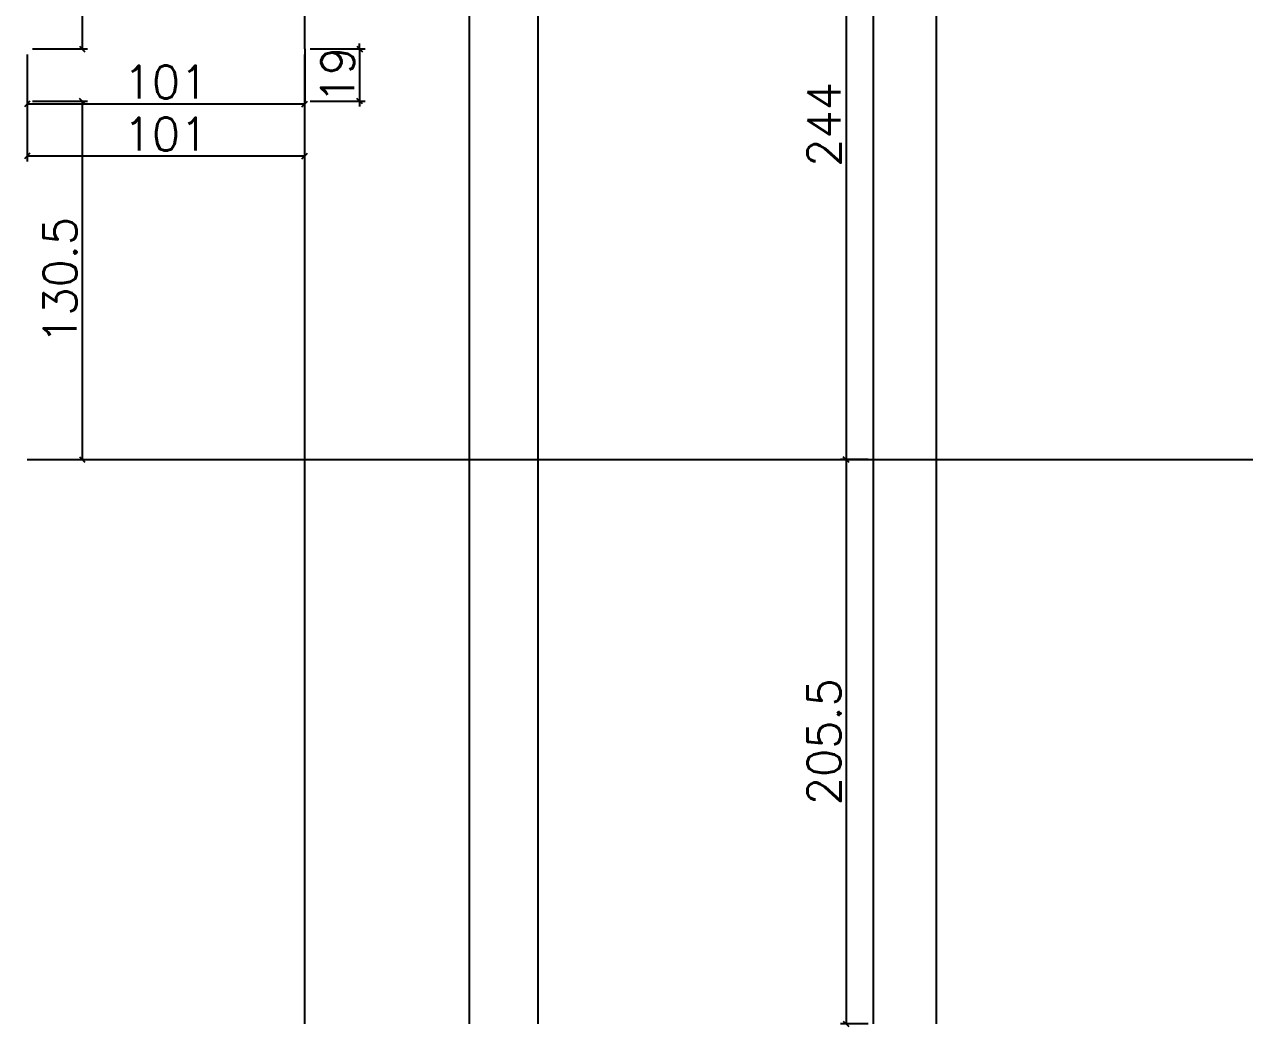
# Model space of a CAD drawing. Extents: x -40810 to 33675, y -2018 to 21213.
# Drawn here: x 13858.9 to 14303, y 15186 to 15551 of the extents above; entities that cross this region are included whole.
import ezdxf

# ---------------------------------------------------------------- set-up
doc = ezdxf.new("R2010")
doc.units = 0
doc.layers.get('0').update_dxf_attribs({"color": 1, "lineweight": 9})
doc.layers.add('P-NOTAS', color=7, linetype='Continuous')
doc.layers.add('Painéis', color=255, linetype='Continuous')
doc.styles.add('Romans', font='romans.shx', dxfattribs={"height": 12})
doc.dimstyles.new('cotas', dxfattribs={"dimtxt": 9, "dimasz": 2, "dimexe": 2, "dimexo": 2, "dimgap": 2, "dimtad": 1, "dimdec": 1, "dimzin": 12, "dimdsep": 46, "dimtxsty": 'Romans', "dimblk": 'OBLIQUE', "dimcen": 9, "dimclrd": 4, "dimclre": 4, "dimclrt": 240, "dimaunit": 1, "dimadec": 8, "dimazin": 3, "dimtfac": 1, "dimtdec": 1, "dimtix": 1, "dimtmove": 0, "dimatfit": 2, "dimldrblk": 'OBLIQUE', "dimfxl": 1, "dimtolj": 1, "dimtzin": 0, "dimlwd": -1, "dimlwe": -1, "dimarcsym": 0})

# ---------------------------------------------------------------- blocks, each defined once
blk = doc.blocks.new('_Oblique')
at = {"color": 0, "linetype": 'ByBlock', "lineweight": -2}
blk.add_line((-0.5, -0.5), (0.5, 0.5), dxfattribs=at)
blk = doc.blocks.new('*D3805')
at = {"layer": 'Defpoints', "color": 0, "linetype": 'Continuous', "ltscale": 30, "transparency": 16777216}
for p in [(13859.91, 15523.03), (13960.91, 15523.03), (13859.91, 15503.03)]:
    blk.add_point(p, dxfattribs=at)
at = {"layer": 'P-NOTAS', "color": 4, "linetype": 'Continuous', "ltscale": 30, "transparency": 16777216}
for p, q in [((13859.91, 15521.03), (13859.91, 15501.03)), ((13960.91, 15521.03), (13960.91, 15501.03)), ((13960.91, 15503.03), (13859.91, 15503.03))]:
    blk.add_line(p, q, dxfattribs=at)
at = {"layer": 'P-NOTAS', "color": 4, "linetype": 'Continuous', "ltscale": 30, "transparency": 16777216, "xscale": 2, "yscale": 2, "zscale": 2, "rotation": 180}
blk.add_blockref('_Oblique', (13859.91, 15503.03), dxfattribs=at)
at = {"layer": 'P-NOTAS', "color": 4, "linetype": 'Continuous', "ltscale": 30, "transparency": 16777216, "xscale": 2, "yscale": 2, "zscale": 2}
blk.add_blockref('_Oblique', (13960.91, 15503.03), dxfattribs=at)
at = {"layer": 'P-NOTAS', "color": 240, "linetype": 'Continuous', "ltscale": 30, "transparency": 16777216, "insert": (13910.41, 15511.03), "char_height": 12, "attachment_point": 5, "style": 'Romans'}
blk.add_mtext('\\A1;101', dxfattribs=at)
blk = doc.blocks.new('*D3806')
at = {"layer": 'Defpoints', "color": 0, "linetype": 'Continuous', "ltscale": 30, "transparency": 16777216}
for p in [(13859.91, 15523.03), (13859.91, 15392.53), (13879.91, 15392.53)]:
    blk.add_point(p, dxfattribs=at)
at = {"layer": 'P-NOTAS', "color": 4, "linetype": 'Continuous', "ltscale": 30, "transparency": 16777216}
for p, q in [((13861.91, 15523.03), (13881.91, 15523.03)), ((13879.91, 15523.03), (13879.91, 15392.53)), ((13861.91, 15392.53), (13881.91, 15392.53))]:
    blk.add_line(p, q, dxfattribs=at)
at = {"layer": 'P-NOTAS', "color": 4, "linetype": 'Continuous', "ltscale": 30, "transparency": 16777216, "xscale": 2, "yscale": 2, "zscale": 2}
for p, rotation in [((13879.91, 15523.03), 90), ((13879.91, 15392.53), 270)]:
    blk.add_blockref('_Oblique', p, dxfattribs=dict(at, rotation=rotation))
at = {"layer": 'P-NOTAS', "color": 240, "linetype": 'Continuous', "ltscale": 30, "transparency": 16777216, "insert": (13871.91, 15457.78), "char_height": 12, "attachment_point": 5, "rotation": 90, "style": 'Romans'}
blk.add_mtext('\\A1;130.5', dxfattribs=at)
blk = doc.blocks.new('*D3808')
at = {"layer": 'Defpoints', "color": 0, "linetype": 'Continuous', "ltscale": 30, "transparency": 16777216}
for p in [(13960.91, 15542.03), (13960.91, 15523.03), (13980.91, 15523.03)]:
    blk.add_point(p, dxfattribs=at)
at = {"layer": 'P-NOTAS', "color": 4, "linetype": 'Continuous', "ltscale": 30, "transparency": 16777216}
for p, q in [((13980.91, 15542.03), (13980.91, 15544.03)), ((13962.91, 15542.03), (13982.91, 15542.03)), ((13980.91, 15542.03), (13980.91, 15523.03)), ((13962.91, 15523.03), (13982.91, 15523.03)), ((13980.91, 15523.03), (13980.91, 15521.03))]:
    blk.add_line(p, q, dxfattribs=at)
at = {"layer": 'P-NOTAS', "color": 4, "linetype": 'Continuous', "ltscale": 30, "transparency": 16777216, "xscale": 2, "yscale": 2, "zscale": 2}
for p, rotation in [((13980.91, 15542.03), 270), ((13980.91, 15523.03), 90)]:
    blk.add_blockref('_Oblique', p, dxfattribs=dict(at, rotation=rotation))
at = {"layer": 'P-NOTAS', "color": 240, "linetype": 'Continuous', "ltscale": 30, "transparency": 16777216, "insert": (13972.91, 15532.53), "char_height": 12, "attachment_point": 5, "rotation": 90, "style": 'Romans'}
blk.add_mtext('\\A1;19', dxfattribs=at)
blk = doc.blocks.new('*D3809')
at = {"layer": 'Defpoints', "color": 0, "linetype": 'Continuous', "ltscale": 30, "transparency": 16777216}
for p in [(13859.91, 15636.53), (13859.91, 15542.03), (13879.91, 15542.03)]:
    blk.add_point(p, dxfattribs=at)
at = {"layer": 'P-NOTAS', "color": 4, "linetype": 'Continuous', "ltscale": 30, "transparency": 16777216}
for p, q in [((13861.91, 15636.53), (13881.91, 15636.53)), ((13879.91, 15636.53), (13879.91, 15542.03)), ((13861.91, 15542.03), (13881.91, 15542.03))]:
    blk.add_line(p, q, dxfattribs=at)
at = {"layer": 'P-NOTAS', "color": 4, "linetype": 'Continuous', "ltscale": 30, "transparency": 16777216, "xscale": 2, "yscale": 2, "zscale": 2}
for p, rotation in [((13879.91, 15636.53), 90), ((13879.91, 15542.03), 270)]:
    blk.add_blockref('_Oblique', p, dxfattribs=dict(at, rotation=rotation))
at = {"layer": 'P-NOTAS', "color": 240, "linetype": 'Continuous', "ltscale": 30, "transparency": 16777216, "insert": (13871.91, 15589.28), "char_height": 12, "attachment_point": 5, "rotation": 90, "style": 'Romans'}
blk.add_mtext('\\A1;94.5', dxfattribs=at)
blk = doc.blocks.new('*D3810')
at = {"layer": 'Defpoints', "color": 0, "linetype": 'Continuous', "ltscale": 30, "transparency": 16777216}
for p in [(13859.91, 15542), (13960.91, 15542), (13960.91, 15522)]:
    blk.add_point(p, dxfattribs=at)
at = {"layer": 'P-NOTAS', "color": 4, "linetype": 'Continuous', "ltscale": 30, "transparency": 16777216}
for p, q in [((13859.91, 15540), (13859.91, 15520)), ((13960.91, 15540), (13960.91, 15520)), ((13859.91, 15522), (13960.91, 15522))]:
    blk.add_line(p, q, dxfattribs=at)
at = {"layer": 'P-NOTAS', "color": 4, "linetype": 'Continuous', "ltscale": 30, "transparency": 16777216, "xscale": 2, "yscale": 2, "zscale": 2, "rotation": 180}
blk.add_blockref('_Oblique', (13859.91, 15522), dxfattribs=at)
at = {"layer": 'P-NOTAS', "color": 4, "linetype": 'Continuous', "ltscale": 30, "transparency": 16777216, "xscale": 2, "yscale": 2, "zscale": 2}
blk.add_blockref('_Oblique', (13960.91, 15522), dxfattribs=at)
at = {"layer": 'P-NOTAS', "color": 240, "linetype": 'Continuous', "ltscale": 30, "transparency": 16777216, "insert": (13910.41, 15530), "char_height": 12, "attachment_point": 5, "style": 'Romans'}
blk.add_mtext('\\A1;101', dxfattribs=at)
blk = doc.blocks.new('*D3819')
at = {"layer": 'Defpoints', "color": 0, "linetype": 'Continuous', "ltscale": 30, "transparency": 16777216}
for p in [(14167.93, 15636.53), (14157.93, 15392.53), (14167.93, 15392.53)]:
    blk.add_point(p, dxfattribs=at)
at = {"layer": 'P-NOTAS', "color": 4, "linetype": 'Continuous', "ltscale": 30, "transparency": 16777216}
for p, q in [((14165.93, 15636.53), (14155.93, 15636.53)), ((14157.93, 15636.53), (14157.93, 15392.53)), ((14165.93, 15392.53), (14155.93, 15392.53))]:
    blk.add_line(p, q, dxfattribs=at)
at = {"layer": 'P-NOTAS', "color": 4, "linetype": 'Continuous', "ltscale": 30, "transparency": 16777216, "xscale": 2, "yscale": 2, "zscale": 2}
for p, rotation in [((14157.93, 15636.53), 90), ((14157.93, 15392.53), 270)]:
    blk.add_blockref('_Oblique', p, dxfattribs=dict(at, rotation=rotation))
at = {"layer": 'P-NOTAS', "color": 240, "linetype": 'Continuous', "ltscale": 30, "transparency": 16777216, "insert": (14149.93, 15514.53), "char_height": 12, "attachment_point": 5, "rotation": 90, "style": 'Romans'}
blk.add_mtext('\\A1;244', dxfattribs=at)
blk = doc.blocks.new('*D3820')
at = {"layer": 'Defpoints', "color": 0, "linetype": 'Continuous', "ltscale": 30, "transparency": 16777216}
for p in [(14167.93, 15392.53), (14157.93, 15187.03), (14167.93, 15187.03)]:
    blk.add_point(p, dxfattribs=at)
at = {"layer": 'P-NOTAS', "color": 4, "linetype": 'Continuous', "ltscale": 30, "transparency": 16777216}
for p, q in [((14165.93, 15392.53), (14155.93, 15392.53)), ((14157.93, 15392.53), (14157.93, 15187.03)), ((14165.93, 15187.03), (14155.93, 15187.03))]:
    blk.add_line(p, q, dxfattribs=at)
at = {"layer": 'P-NOTAS', "color": 4, "linetype": 'Continuous', "ltscale": 30, "transparency": 16777216, "xscale": 2, "yscale": 2, "zscale": 2}
for p, rotation in [((14157.93, 15392.53), 90), ((14157.93, 15187.03), 270)]:
    blk.add_blockref('_Oblique', p, dxfattribs=dict(at, rotation=rotation))
at = {"layer": 'P-NOTAS', "color": 240, "linetype": 'Continuous', "ltscale": 30, "transparency": 16777216, "insert": (14149.93, 15289.78), "char_height": 12, "attachment_point": 5, "rotation": 90, "style": 'Romans'}
blk.add_mtext('\\A1;205.5', dxfattribs=at)
blk = doc.blocks.new('*D6343')
at = {"layer": 'Defpoints', "color": 0, "ltscale": 30, "transparency": 16777216}
for p in [(13859.91, 15523.03), (13960.91, 15523.03), (13859.91, 15503.03)]:
    blk.add_point(p, dxfattribs=at)
at = {"layer": 'P-NOTAS', "color": 4, "ltscale": 30, "transparency": 16777216}
for p, q in [((13859.91, 15521.03), (13859.91, 15501.03)), ((13960.91, 15521.03), (13960.91, 15501.03)), ((13960.91, 15503.03), (13859.91, 15503.03))]:
    blk.add_line(p, q, dxfattribs=at)
at = {"layer": 'P-NOTAS', "color": 4, "ltscale": 30, "transparency": 16777216, "xscale": 2, "yscale": 2, "zscale": 2, "rotation": 180}
blk.add_blockref('_Oblique', (13859.91, 15503.03), dxfattribs=at)
at = {"layer": 'P-NOTAS', "color": 4, "ltscale": 30, "transparency": 16777216, "xscale": 2, "yscale": 2, "zscale": 2}
blk.add_blockref('_Oblique', (13960.91, 15503.03), dxfattribs=at)
at = {"layer": 'P-NOTAS', "color": 240, "ltscale": 30, "transparency": 16777216, "insert": (13910.41, 15511.03), "char_height": 12, "attachment_point": 5, "style": 'Romans'}
blk.add_mtext('\\A1;101', dxfattribs=at)
blk = doc.blocks.new('*D6344')
at = {"layer": 'Defpoints', "color": 0, "ltscale": 30, "transparency": 16777216}
for p in [(13859.91, 15523.03), (13859.91, 15392.53), (13879.91, 15392.53)]:
    blk.add_point(p, dxfattribs=at)
at = {"layer": 'P-NOTAS', "color": 4, "ltscale": 30, "transparency": 16777216}
for p, q in [((13861.91, 15523.03), (13881.91, 15523.03)), ((13879.91, 15523.03), (13879.91, 15392.53)), ((13861.91, 15392.53), (13881.91, 15392.53))]:
    blk.add_line(p, q, dxfattribs=at)
at = {"layer": 'P-NOTAS', "color": 4, "ltscale": 30, "transparency": 16777216, "xscale": 2, "yscale": 2, "zscale": 2}
for p, rotation in [((13879.91, 15523.03), 90), ((13879.91, 15392.53), 270)]:
    blk.add_blockref('_Oblique', p, dxfattribs=dict(at, rotation=rotation))
at = {"layer": 'P-NOTAS', "color": 240, "ltscale": 30, "transparency": 16777216, "insert": (13871.91, 15457.78), "char_height": 12, "attachment_point": 5, "rotation": 90, "style": 'Romans'}
blk.add_mtext('\\A1;130.5', dxfattribs=at)
blk = doc.blocks.new('*D6346')
at = {"layer": 'Defpoints', "color": 0, "ltscale": 30, "transparency": 16777216}
for p in [(13960.91, 15542.03), (13960.91, 15523.03), (13980.91, 15523.03)]:
    blk.add_point(p, dxfattribs=at)
at = {"layer": 'P-NOTAS', "color": 4, "ltscale": 30, "transparency": 16777216}
for p, q in [((13980.91, 15542.03), (13980.91, 15544.03)), ((13962.91, 15542.03), (13982.91, 15542.03)), ((13980.91, 15542.03), (13980.91, 15523.03)), ((13962.91, 15523.03), (13982.91, 15523.03)), ((13980.91, 15523.03), (13980.91, 15521.03))]:
    blk.add_line(p, q, dxfattribs=at)
at = {"layer": 'P-NOTAS', "color": 4, "ltscale": 30, "transparency": 16777216, "xscale": 2, "yscale": 2, "zscale": 2}
for p, rotation in [((13980.91, 15542.03), 270), ((13980.91, 15523.03), 90)]:
    blk.add_blockref('_Oblique', p, dxfattribs=dict(at, rotation=rotation))
at = {"layer": 'P-NOTAS', "color": 240, "ltscale": 30, "transparency": 16777216, "insert": (13972.91, 15532.53), "char_height": 12, "attachment_point": 5, "rotation": 90, "style": 'Romans'}
blk.add_mtext('\\A1;19', dxfattribs=at)
blk = doc.blocks.new('*D6347')
at = {"layer": 'Defpoints', "color": 0, "ltscale": 30, "transparency": 16777216}
for p in [(13859.91, 15636.53), (13859.91, 15542.03), (13879.91, 15542.03)]:
    blk.add_point(p, dxfattribs=at)
at = {"layer": 'P-NOTAS', "color": 4, "ltscale": 30, "transparency": 16777216}
for p, q in [((13861.91, 15636.53), (13881.91, 15636.53)), ((13879.91, 15636.53), (13879.91, 15542.03)), ((13861.91, 15542.03), (13881.91, 15542.03))]:
    blk.add_line(p, q, dxfattribs=at)
at = {"layer": 'P-NOTAS', "color": 4, "ltscale": 30, "transparency": 16777216, "xscale": 2, "yscale": 2, "zscale": 2}
for p, rotation in [((13879.91, 15636.53), 90), ((13879.91, 15542.03), 270)]:
    blk.add_blockref('_Oblique', p, dxfattribs=dict(at, rotation=rotation))
at = {"layer": 'P-NOTAS', "color": 240, "ltscale": 30, "transparency": 16777216, "insert": (13871.91, 15589.28), "char_height": 12, "attachment_point": 5, "rotation": 90, "style": 'Romans'}
blk.add_mtext('\\A1;94.5', dxfattribs=at)
blk = doc.blocks.new('*D6348')
at = {"layer": 'Defpoints', "color": 0, "ltscale": 30, "transparency": 16777216}
for p in [(13859.91, 15542), (13960.91, 15542), (13960.91, 15522)]:
    blk.add_point(p, dxfattribs=at)
at = {"layer": 'P-NOTAS', "color": 4, "ltscale": 30, "transparency": 16777216}
for p, q in [((13859.91, 15540), (13859.91, 15520)), ((13960.91, 15540), (13960.91, 15520)), ((13859.91, 15522), (13960.91, 15522))]:
    blk.add_line(p, q, dxfattribs=at)
at = {"layer": 'P-NOTAS', "color": 4, "ltscale": 30, "transparency": 16777216, "xscale": 2, "yscale": 2, "zscale": 2, "rotation": 180}
blk.add_blockref('_Oblique', (13859.91, 15522), dxfattribs=at)
at = {"layer": 'P-NOTAS', "color": 4, "ltscale": 30, "transparency": 16777216, "xscale": 2, "yscale": 2, "zscale": 2}
blk.add_blockref('_Oblique', (13960.91, 15522), dxfattribs=at)
at = {"layer": 'P-NOTAS', "color": 240, "ltscale": 30, "transparency": 16777216, "insert": (13910.41, 15530), "char_height": 12, "attachment_point": 5, "style": 'Romans'}
blk.add_mtext('\\A1;101', dxfattribs=at)
blk = doc.blocks.new('*D6357')
at = {"layer": 'Defpoints', "color": 0, "ltscale": 30, "transparency": 16777216}
for p in [(14167.93, 15636.53), (14157.93, 15392.53), (14167.93, 15392.53)]:
    blk.add_point(p, dxfattribs=at)
at = {"layer": 'P-NOTAS', "color": 4, "ltscale": 30, "transparency": 16777216}
for p, q in [((14165.93, 15636.53), (14155.93, 15636.53)), ((14157.93, 15636.53), (14157.93, 15392.53)), ((14165.93, 15392.53), (14155.93, 15392.53))]:
    blk.add_line(p, q, dxfattribs=at)
at = {"layer": 'P-NOTAS', "color": 4, "ltscale": 30, "transparency": 16777216, "xscale": 2, "yscale": 2, "zscale": 2}
for p, rotation in [((14157.93, 15636.53), 90), ((14157.93, 15392.53), 270)]:
    blk.add_blockref('_Oblique', p, dxfattribs=dict(at, rotation=rotation))
at = {"layer": 'P-NOTAS', "color": 240, "ltscale": 30, "transparency": 16777216, "insert": (14149.93, 15514.53), "char_height": 12, "attachment_point": 5, "rotation": 90, "style": 'Romans'}
blk.add_mtext('\\A1;244', dxfattribs=at)
blk = doc.blocks.new('*D6358')
at = {"layer": 'Defpoints', "color": 0, "ltscale": 30, "transparency": 16777216}
for p in [(14167.93, 15392.53), (14157.93, 15187.03), (14167.93, 15187.03)]:
    blk.add_point(p, dxfattribs=at)
at = {"layer": 'P-NOTAS', "color": 4, "ltscale": 30, "transparency": 16777216}
for p, q in [((14165.93, 15392.53), (14155.93, 15392.53)), ((14157.93, 15392.53), (14157.93, 15187.03)), ((14165.93, 15187.03), (14155.93, 15187.03))]:
    blk.add_line(p, q, dxfattribs=at)
at = {"layer": 'P-NOTAS', "color": 4, "ltscale": 30, "transparency": 16777216, "xscale": 2, "yscale": 2, "zscale": 2}
for p, rotation in [((14157.93, 15392.53), 90), ((14157.93, 15187.03), 270)]:
    blk.add_blockref('_Oblique', p, dxfattribs=dict(at, rotation=rotation))
at = {"layer": 'P-NOTAS', "color": 240, "ltscale": 30, "transparency": 16777216, "insert": (14149.93, 15289.78), "char_height": 12, "attachment_point": 5, "rotation": 90, "style": 'Romans'}
blk.add_mtext('\\A1;205.5', dxfattribs=at)
blk = doc.blocks.new('*D6527')
at = {"layer": 'Defpoints', "color": 0, "ltscale": 30, "transparency": 16777216}
for p in [(13859.91, 15523.03), (13960.91, 15523.03), (13859.91, 15503.03)]:
    blk.add_point(p, dxfattribs=at)
at = {"layer": 'P-NOTAS', "color": 4, "ltscale": 30, "transparency": 16777216}
for p, q in [((13859.91, 15521.03), (13859.91, 15501.03)), ((13960.91, 15521.03), (13960.91, 15501.03)), ((13960.91, 15503.03), (13859.91, 15503.03))]:
    blk.add_line(p, q, dxfattribs=at)
at = {"layer": 'P-NOTAS', "color": 4, "ltscale": 30, "transparency": 16777216, "xscale": 2, "yscale": 2, "zscale": 2, "rotation": 180}
blk.add_blockref('_Oblique', (13859.91, 15503.03), dxfattribs=at)
at = {"layer": 'P-NOTAS', "color": 4, "ltscale": 30, "transparency": 16777216, "xscale": 2, "yscale": 2, "zscale": 2}
blk.add_blockref('_Oblique', (13960.91, 15503.03), dxfattribs=at)
at = {"layer": 'P-NOTAS', "color": 240, "ltscale": 30, "transparency": 16777216, "insert": (13910.41, 15511.03), "char_height": 12, "attachment_point": 5, "style": 'Romans'}
blk.add_mtext('\\A1;101', dxfattribs=at)
blk = doc.blocks.new('*D6528')
at = {"layer": 'Defpoints', "color": 0, "ltscale": 30, "transparency": 16777216}
for p in [(13859.91, 15523.03), (13859.91, 15392.53), (13879.91, 15392.53)]:
    blk.add_point(p, dxfattribs=at)
at = {"layer": 'P-NOTAS', "color": 4, "ltscale": 30, "transparency": 16777216}
for p, q in [((13861.91, 15523.03), (13881.91, 15523.03)), ((13879.91, 15523.03), (13879.91, 15392.53)), ((13861.91, 15392.53), (13881.91, 15392.53))]:
    blk.add_line(p, q, dxfattribs=at)
at = {"layer": 'P-NOTAS', "color": 4, "ltscale": 30, "transparency": 16777216, "xscale": 2, "yscale": 2, "zscale": 2}
for p, rotation in [((13879.91, 15523.03), 90), ((13879.91, 15392.53), 270)]:
    blk.add_blockref('_Oblique', p, dxfattribs=dict(at, rotation=rotation))
at = {"layer": 'P-NOTAS', "color": 240, "ltscale": 30, "transparency": 16777216, "insert": (13871.91, 15457.78), "char_height": 12, "attachment_point": 5, "rotation": 90, "style": 'Romans'}
blk.add_mtext('\\A1;130.5', dxfattribs=at)
blk = doc.blocks.new('*D6530')
at = {"layer": 'Defpoints', "color": 0, "ltscale": 30, "transparency": 16777216}
for p in [(13960.91, 15542.03), (13960.91, 15523.03), (13980.91, 15523.03)]:
    blk.add_point(p, dxfattribs=at)
at = {"layer": 'P-NOTAS', "color": 4, "ltscale": 30, "transparency": 16777216}
for p, q in [((13980.91, 15542.03), (13980.91, 15544.03)), ((13962.91, 15542.03), (13982.91, 15542.03)), ((13980.91, 15542.03), (13980.91, 15523.03)), ((13962.91, 15523.03), (13982.91, 15523.03)), ((13980.91, 15523.03), (13980.91, 15521.03))]:
    blk.add_line(p, q, dxfattribs=at)
at = {"layer": 'P-NOTAS', "color": 4, "ltscale": 30, "transparency": 16777216, "xscale": 2, "yscale": 2, "zscale": 2}
for p, rotation in [((13980.91, 15542.03), 270), ((13980.91, 15523.03), 90)]:
    blk.add_blockref('_Oblique', p, dxfattribs=dict(at, rotation=rotation))
at = {"layer": 'P-NOTAS', "color": 240, "ltscale": 30, "transparency": 16777216, "insert": (13972.91, 15532.53), "char_height": 12, "attachment_point": 5, "rotation": 90, "style": 'Romans'}
blk.add_mtext('\\A1;19', dxfattribs=at)
blk = doc.blocks.new('*D6531')
at = {"layer": 'Defpoints', "color": 0, "ltscale": 30, "transparency": 16777216}
for p in [(13859.91, 15636.53), (13859.91, 15542.03), (13879.91, 15542.03)]:
    blk.add_point(p, dxfattribs=at)
at = {"layer": 'P-NOTAS', "color": 4, "ltscale": 30, "transparency": 16777216}
for p, q in [((13861.91, 15636.53), (13881.91, 15636.53)), ((13879.91, 15636.53), (13879.91, 15542.03)), ((13861.91, 15542.03), (13881.91, 15542.03))]:
    blk.add_line(p, q, dxfattribs=at)
at = {"layer": 'P-NOTAS', "color": 4, "ltscale": 30, "transparency": 16777216, "xscale": 2, "yscale": 2, "zscale": 2}
for p, rotation in [((13879.91, 15636.53), 90), ((13879.91, 15542.03), 270)]:
    blk.add_blockref('_Oblique', p, dxfattribs=dict(at, rotation=rotation))
at = {"layer": 'P-NOTAS', "color": 240, "ltscale": 30, "transparency": 16777216, "insert": (13871.91, 15589.28), "char_height": 12, "attachment_point": 5, "rotation": 90, "style": 'Romans'}
blk.add_mtext('\\A1;94.5', dxfattribs=at)
blk = doc.blocks.new('*D6532')
at = {"layer": 'Defpoints', "color": 0, "ltscale": 30, "transparency": 16777216}
for p in [(13859.91, 15542), (13960.91, 15542), (13960.91, 15522)]:
    blk.add_point(p, dxfattribs=at)
at = {"layer": 'P-NOTAS', "color": 4, "ltscale": 30, "transparency": 16777216}
for p, q in [((13859.91, 15540), (13859.91, 15520)), ((13960.91, 15540), (13960.91, 15520)), ((13859.91, 15522), (13960.91, 15522))]:
    blk.add_line(p, q, dxfattribs=at)
at = {"layer": 'P-NOTAS', "color": 4, "ltscale": 30, "transparency": 16777216, "xscale": 2, "yscale": 2, "zscale": 2, "rotation": 180}
blk.add_blockref('_Oblique', (13859.91, 15522), dxfattribs=at)
at = {"layer": 'P-NOTAS', "color": 4, "ltscale": 30, "transparency": 16777216, "xscale": 2, "yscale": 2, "zscale": 2}
blk.add_blockref('_Oblique', (13960.91, 15522), dxfattribs=at)
at = {"layer": 'P-NOTAS', "color": 240, "ltscale": 30, "transparency": 16777216, "insert": (13910.41, 15530), "char_height": 12, "attachment_point": 5, "style": 'Romans'}
blk.add_mtext('\\A1;101', dxfattribs=at)
blk = doc.blocks.new('*D6541')
at = {"layer": 'Defpoints', "color": 0, "ltscale": 30, "transparency": 16777216}
for p in [(14167.93, 15636.53), (14157.93, 15392.53), (14167.93, 15392.53)]:
    blk.add_point(p, dxfattribs=at)
at = {"layer": 'P-NOTAS', "color": 4, "ltscale": 30, "transparency": 16777216}
for p, q in [((14165.93, 15636.53), (14155.93, 15636.53)), ((14157.93, 15636.53), (14157.93, 15392.53)), ((14165.93, 15392.53), (14155.93, 15392.53))]:
    blk.add_line(p, q, dxfattribs=at)
at = {"layer": 'P-NOTAS', "color": 4, "ltscale": 30, "transparency": 16777216, "xscale": 2, "yscale": 2, "zscale": 2}
for p, rotation in [((14157.93, 15636.53), 90), ((14157.93, 15392.53), 270)]:
    blk.add_blockref('_Oblique', p, dxfattribs=dict(at, rotation=rotation))
at = {"layer": 'P-NOTAS', "color": 240, "ltscale": 30, "transparency": 16777216, "insert": (14149.93, 15514.53), "char_height": 12, "attachment_point": 5, "rotation": 90, "style": 'Romans'}
blk.add_mtext('\\A1;244', dxfattribs=at)
blk = doc.blocks.new('*D6542')
at = {"layer": 'Defpoints', "color": 0, "ltscale": 30, "transparency": 16777216}
for p in [(14167.93, 15392.53), (14157.93, 15187.03), (14167.93, 15187.03)]:
    blk.add_point(p, dxfattribs=at)
at = {"layer": 'P-NOTAS', "color": 4, "ltscale": 30, "transparency": 16777216}
for p, q in [((14165.93, 15392.53), (14155.93, 15392.53)), ((14157.93, 15392.53), (14157.93, 15187.03)), ((14165.93, 15187.03), (14155.93, 15187.03))]:
    blk.add_line(p, q, dxfattribs=at)
at = {"layer": 'P-NOTAS', "color": 4, "ltscale": 30, "transparency": 16777216, "xscale": 2, "yscale": 2, "zscale": 2}
for p, rotation in [((14157.93, 15392.53), 90), ((14157.93, 15187.03), 270)]:
    blk.add_blockref('_Oblique', p, dxfattribs=dict(at, rotation=rotation))
at = {"layer": 'P-NOTAS', "color": 240, "ltscale": 30, "transparency": 16777216, "insert": (14149.93, 15289.78), "char_height": 12, "attachment_point": 5, "rotation": 90, "style": 'Romans'}
blk.add_mtext('\\A1;205.5', dxfattribs=at)

msp = doc.modelspace()

# ---------------------------------------------------------------- linework, layer by layer
at = {"layer": 'Painéis', "linetype": 'Continuous', "ltscale": 30}
for points in [[(13960.913, 15542.029), (13960.913, 15880.529)], [(14020.913, 15187.029), (14020.913, 15880.529)], [(14045.913, 15187.029), (14045.913, 15880.529)], [(14167.913, 15187.029), (14167.913, 15880.529)], [(14190.913, 15187.029), (14190.913, 15880.529)], [(13960.913, 15542.029), (13960.913, 15523.029)], [(13960.913, 15187.029), (13960.913, 15523.029)], [(13859.913, 15392.529), (14459.913, 15392.529)]]:
    msp.add_lwpolyline(points, dxfattribs=at)
at = {"layer": 'Painéis', "ltscale": 30}
for points in [[(13960.913, 15542.029), (13960.913, 15880.529)], [(13960.913, 15542.029), (13960.913, 15880.529)], [(14020.913, 15187.029), (14020.913, 15880.529)], [(14020.913, 15187.029), (14020.913, 15880.529)], [(14045.913, 15187.029), (14045.913, 15880.529)], [(14045.913, 15187.029), (14045.913, 15880.529)], [(14167.913, 15187.029), (14167.913, 15880.529)], [(14167.913, 15187.029), (14167.913, 15880.529)], [(14190.913, 15187.029), (14190.913, 15880.529)], [(14190.913, 15187.029), (14190.913, 15880.529)], [(13960.913, 15542.029), (13960.913, 15523.029)], [(13960.913, 15542.029), (13960.913, 15523.029)], [(13960.913, 15187.029), (13960.913, 15523.029)], [(13960.913, 15187.029), (13960.913, 15523.029)], [(13859.913, 15392.529), (14459.913, 15392.529)], [(13859.913, 15392.529), (14459.913, 15392.529)]]:
    msp.add_lwpolyline(points, dxfattribs=at)

# ---------------------------------------------------------------- dimensions: what is measured, and where the dimension line sits
at = {"layer": 'P-NOTAS', "linetype": 'Continuous', "ltscale": 30}
for base, p1, p2, picture, middle in [((13879.913, 15542.029), (13859.913, 15636.529), (13859.913, 15542.029), '*D3809', (13871.913, 15589.279)), ((14157.929, 15392.529), (14167.929, 15636.529), (14167.929, 15392.529), '*D3819', (14149.929, 15514.529)), ((13980.913, 15523.029), (13960.913, 15542.029), (13960.913, 15523.029), '*D3808', (13972.913, 15532.529)), ((13879.913, 15392.529), (13859.913, 15523.029), (13859.913, 15392.529), '*D3806', (13871.913, 15457.779)), ((14157.929, 15187.029), (14167.929, 15392.529), (14167.929, 15187.029), '*D3820', (14149.929, 15289.779))]:
    dim = msp.add_linear_dim(base=base, p1=p1, p2=p2, angle=90, dimstyle='cotas', dxfattribs=at)
    dim.commit()
    dim.dimension.update_dxf_attribs({"geometry": picture, "text_midpoint": middle})
at = {"layer": 'P-NOTAS', "ltscale": 30}
for base, p1, p2, picture, middle in [((13879.913, 15542.029), (13859.913, 15636.529), (13859.913, 15542.029), '*D6347', (13871.913, 15589.279)), ((13879.913, 15542.029), (13859.913, 15636.529), (13859.913, 15542.029), '*D6531', (13871.913, 15589.279)), ((14157.929, 15392.529), (14167.929, 15636.529), (14167.929, 15392.529), '*D6357', (14149.929, 15514.529)), ((14157.929, 15392.529), (14167.929, 15636.529), (14167.929, 15392.529), '*D6541', (14149.929, 15514.529)), ((13980.913, 15523.029), (13960.913, 15542.029), (13960.913, 15523.029), '*D6346', (13972.913, 15532.529)), ((13980.913, 15523.029), (13960.913, 15542.029), (13960.913, 15523.029), '*D6530', (13972.913, 15532.529)), ((13879.913, 15392.529), (13859.913, 15523.029), (13859.913, 15392.529), '*D6344', (13871.913, 15457.779)), ((13879.913, 15392.529), (13859.913, 15523.029), (13859.913, 15392.529), '*D6528', (13871.913, 15457.779)), ((14157.929, 15187.029), (14167.929, 15392.529), (14167.929, 15187.029), '*D6358', (14149.929, 15289.779)), ((14157.929, 15187.029), (14167.929, 15392.529), (14167.929, 15187.029), '*D6542', (14149.929, 15289.779))]:
    dim = msp.add_linear_dim(base=base, p1=p1, p2=p2, angle=90, dimstyle='cotas', dxfattribs=at)
    dim.commit()
    dim.dimension.update_dxf_attribs({"geometry": picture, "text_midpoint": middle})
at = {"layer": 'P-NOTAS', "linetype": 'Continuous', "ltscale": 30}
for base, p1, p2, picture, middle in [((13960.913, 15522.003), (13859.913, 15542.003), (13960.913, 15542.003), '*D3810', (13910.413, 15530.003)), ((13859.913, 15503.029), (13960.913, 15523.029), (13859.913, 15523.029), '*D3805', (13910.413, 15511.029))]:
    dim = msp.add_linear_dim(base=base, p1=p1, p2=p2, dimstyle='cotas', dxfattribs=at)
    dim.commit()
    dim.dimension.update_dxf_attribs({"geometry": picture, "text_midpoint": middle})
at = {"layer": 'P-NOTAS', "ltscale": 30}
for base, p1, p2, picture, middle in [((13960.913, 15522.003), (13859.913, 15542.003), (13960.913, 15542.003), '*D6348', (13910.413, 15530.003)), ((13960.913, 15522.003), (13859.913, 15542.003), (13960.913, 15542.003), '*D6532', (13910.413, 15530.003)), ((13859.913, 15503.029), (13960.913, 15523.029), (13859.913, 15523.029), '*D6343', (13910.413, 15511.029)), ((13859.913, 15503.029), (13960.913, 15523.029), (13859.913, 15523.029), '*D6527', (13910.413, 15511.029))]:
    dim = msp.add_linear_dim(base=base, p1=p1, p2=p2, dimstyle='cotas', dxfattribs=at)
    dim.commit()
    dim.dimension.update_dxf_attribs({"geometry": picture, "text_midpoint": middle})

doc.saveas('drawing.dxf')
